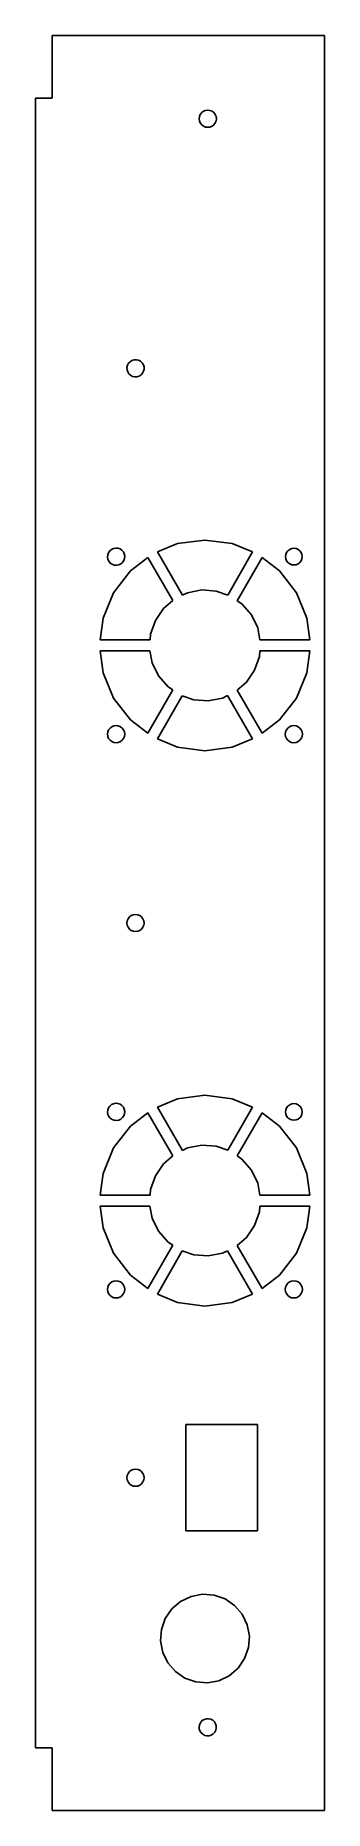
# Model space of a CAD drawing. Extents: x -199 to -147, y -161 to 159.
import ezdxf

# ---------------------------------------------------------------- set-up
doc = ezdxf.new("R2010")
doc.units = 0
doc.header["$MEASUREMENT"] = 0
doc.layers.get('0').update_dxf_attribs({"linetype": 'CONTINUOUS'})

msp = doc.modelspace()

# ---------------------------------------------------------------- linework, layer by layer
for p, q in [((-195.8, 147.45), (-195.8, 158.75)), ((-195.8, 158.75), (-146.8, 158.75)), ((-146.8, 158.75), (-146.8, -161.25)), ((-195.8, 147.45), (-198.8, 147.45)), ((-198.8, -149.95), (-198.8, 147.45)), ((-169.35, 143.75), (-169.29, 144.15)), ((-169.29, 144.15), (-169.14, 144.53)), ((-169.14, 144.53), (-168.89, 144.85)), ((-168.89, 144.85), (-168.57, 145.09)), ((-168.57, 145.09), (-168.2, 145.25)), ((-168.2, 145.25), (-167.8, 145.3)), ((-167.8, 145.3), (-167.4, 145.25)), ((-167.4, 145.25), (-167.02, 145.09)), ((-167.02, 145.09), (-166.7, 144.85)), ((-166.7, 144.85), (-166.46, 144.53)), ((-166.46, 144.53), (-166.3, 144.15)), ((-166.3, 144.15), (-166.25, 143.75)), ((-169.29, 143.35), (-169.35, 143.75)), ((-169.14, 142.98), (-169.29, 143.35)), ((-168.89, 142.66), (-169.14, 142.98)), ((-168.57, 142.41), (-168.89, 142.66)), ((-168.2, 142.25), (-168.57, 142.41)), ((-167.8, 142.2), (-168.2, 142.25)), ((-167.4, 142.25), (-167.8, 142.2)), ((-167.02, 142.41), (-167.4, 142.25)), ((-166.7, 142.66), (-167.02, 142.41)), ((-166.46, 142.98), (-166.7, 142.66)), ((-166.3, 143.35), (-166.46, 142.98)), ((-166.25, 143.75), (-166.3, 143.35)), ((-182.34, 98.9), (-182.25, 99.29)), ((-182.25, 99.29), (-182.06, 99.65)), ((-182.06, 99.65), (-181.79, 99.94)), ((-181.79, 99.94), (-181.45, 100.16)), ((-181.45, 100.16), (-181.06, 100.28)), ((-181.06, 100.28), (-180.65, 100.3)), ((-180.65, 100.3), (-180.26, 100.21)), ((-180.26, 100.21), (-179.9, 100.02)), ((-179.9, 100.02), (-179.61, 99.74)), ((-179.61, 99.74), (-179.39, 99.4)), ((-179.39, 99.4), (-179.27, 99.01)), ((-182.33, 98.49), (-182.34, 98.9)), ((-182.21, 98.1), (-182.33, 98.49)), ((-181.99, 97.76), (-182.21, 98.1)), ((-181.69, 97.49), (-181.99, 97.76)), ((-181.34, 97.3), (-181.69, 97.49)), ((-180.94, 97.21), (-181.34, 97.3)), ((-180.54, 97.22), (-180.94, 97.21)), ((-180.15, 97.34), (-180.54, 97.22)), ((-179.81, 97.56), (-180.15, 97.34)), ((-179.53, 97.86), (-179.81, 97.56)), ((-179.34, 98.21), (-179.53, 97.86)), ((-179.25, 98.61), (-179.34, 98.21)), ((-179.27, 99.01), (-179.25, 98.61)), ((-173.22, 67.15), (-168.3, 67.8)), ((-168.3, 67.8), (-163.38, 67.15)), ((-185.85, 64.73), (-185.81, 65.13)), ((-185.77, 64.33), (-185.85, 64.73)), ((-185.81, 65.13), (-185.68, 65.51)), ((-185.6, 63.96), (-185.77, 64.33)), ((-185.68, 65.51), (-185.45, 65.84)), ((-185.45, 65.84), (-185.14, 66.11)), ((-185.14, 66.11), (-184.77, 66.28)), ((-184.77, 66.28), (-184.37, 66.35)), ((-184.37, 66.35), (-183.97, 66.32)), ((-183.97, 66.32), (-183.59, 66.18)), ((-183.59, 66.18), (-183.26, 65.95)), ((-183.26, 65.95), (-182.99, 65.64)), ((-182.92, 64.09), (-183.15, 63.76)), ((-182.99, 65.64), (-182.82, 65.28)), ((-182.78, 64.47), (-182.92, 64.09)), ((-182.82, 65.28), (-182.75, 64.88)), ((-182.75, 64.88), (-182.78, 64.47)), ((-181.73, 62.24), (-178.6, 64.64)), ((-178.6, 64.64), (-174.11, 56.88)), ((-176.87, 65.64), (-173.22, 67.15)), ((-172.37, 57.85), (-176.87, 65.64)), ((-164.21, 57.88), (-159.73, 65.64)), ((-163.38, 67.15), (-159.73, 65.64)), ((-158, 64.64), (-162.5, 56.85)), ((-158, 64.64), (-154.86, 62.24)), ((-153.8, 64.8), (-153.75, 65.19)), ((-153.75, 64.41), (-153.8, 64.8)), ((-153.75, 65.19), (-153.6, 65.55)), ((-153.6, 64.05), (-153.75, 64.41)), ((-153.6, 65.55), (-153.36, 65.86)), ((-153.36, 63.74), (-153.6, 64.05)), ((-153.36, 65.86), (-153.05, 66.1)), ((-153.05, 66.1), (-152.69, 66.25)), ((-152.69, 66.25), (-152.3, 66.3)), ((-152.3, 66.3), (-151.91, 66.25)), ((-151.91, 66.25), (-151.55, 66.1)), ((-151.55, 66.1), (-151.24, 65.86)), ((-151.24, 65.86), (-151, 65.55)), ((-151, 64.05), (-151.24, 63.74)), ((-151, 65.55), (-150.85, 65.19)), ((-150.85, 64.41), (-151, 64.05)), ((-150.85, 65.19), (-150.8, 64.8)), ((-150.8, 64.8), (-150.85, 64.41)), ((-185.34, 63.65), (-185.6, 63.96)), ((-185.01, 63.42), (-185.34, 63.65)), ((-184.63, 63.29), (-185.01, 63.42)), ((-184.75, 58.3), (-181.73, 62.24)), ((-184.22, 63.25), (-184.63, 63.29)), ((-183.82, 63.33), (-184.22, 63.25)), ((-183.46, 63.5), (-183.82, 63.33)), ((-183.15, 63.76), (-183.46, 63.5)), ((-154.86, 62.24), (-151.84, 58.3)), ((-153.05, 63.5), (-153.36, 63.74)), ((-152.69, 63.35), (-153.05, 63.5)), ((-152.3, 63.3), (-152.69, 63.35)), ((-151.91, 63.35), (-152.3, 63.3)), ((-151.55, 63.5), (-151.91, 63.35)), ((-151.24, 63.74), (-151.55, 63.5)), ((-186.65, 53.72), (-184.75, 58.3)), ((-172.37, 57.85), (-171.44, 58.3)), ((-171.44, 58.3), (-168.87, 58.79)), ((-168.87, 58.79), (-166.27, 58.59)), ((-166.27, 58.59), (-164.21, 57.88)), ((-151.84, 58.3), (-149.95, 53.72)), ((-177.23, 53.3), (-175.76, 55.46)), ((-175.76, 55.46), (-174.11, 56.88)), ((-162.5, 56.85), (-161.64, 56.27)), ((-161.64, 56.27), (-159.94, 54.29)), ((-187.17, 49.8), (-186.65, 53.72)), ((-178.09, 50.83), (-177.23, 53.3)), ((-159.94, 54.29), (-158.8, 51.94)), ((-158.8, 51.94), (-158.4, 49.8)), ((-149.95, 53.72), (-149.43, 49.8)), ((-178.17, 49.8), (-187.17, 49.8)), ((-178.17, 49.8), (-178.09, 50.83)), ((-158.4, 49.8), (-149.43, 49.8)), ((-187.17, 47.8), (-178.2, 47.8)), ((-186.65, 43.88), (-187.17, 47.8)), ((-177.79, 45.66), (-178.2, 47.8)), ((-176.66, 43.31), (-177.79, 45.66)), ((-158.51, 46.77), (-159.36, 44.31)), ((-158.43, 47.8), (-158.51, 46.77)), ((-149.43, 47.8), (-158.43, 47.8)), ((-149.43, 47.8), (-149.95, 43.88)), ((-184.75, 39.3), (-186.65, 43.88)), ((-174.95, 41.34), (-176.66, 43.31)), ((-160.83, 42.15), (-162.48, 40.73)), ((-159.36, 44.31), (-160.83, 42.15)), ((-149.95, 43.88), (-151.84, 39.3)), ((-181.73, 35.37), (-184.75, 39.3)), ((-178.6, 32.96), (-174.1, 40.76)), ((-172.38, 39.73), (-176.87, 31.96)), ((-174.1, 40.76), (-174.95, 41.34)), ((-170.33, 39.01), (-172.38, 39.73)), ((-167.72, 38.82), (-170.33, 39.01)), ((-165.16, 39.31), (-167.72, 38.82)), ((-164.23, 39.76), (-165.16, 39.31)), ((-159.73, 31.96), (-164.23, 39.76)), ((-162.48, 40.73), (-158, 32.96)), ((-151.84, 39.3), (-154.86, 35.37)), ((-178.6, 32.96), (-181.73, 35.37)), ((-154.86, 35.37), (-158, 32.96)), ((-185.85, 32.8), (-185.79, 33.2)), ((-185.79, 32.4), (-185.85, 32.8)), ((-185.79, 33.2), (-185.64, 33.58)), ((-185.64, 32.03), (-185.79, 32.4)), ((-185.64, 33.58), (-185.39, 33.9)), ((-185.39, 31.71), (-185.64, 32.03)), ((-185.39, 33.9), (-185.07, 34.14)), ((-185.07, 34.14), (-184.7, 34.3)), ((-184.7, 34.3), (-184.3, 34.35)), ((-184.3, 34.35), (-183.9, 34.3)), ((-183.9, 34.3), (-183.52, 34.14)), ((-183.52, 34.14), (-183.2, 33.9)), ((-183.2, 33.9), (-182.96, 33.58)), ((-182.96, 32.03), (-183.2, 31.71)), ((-182.96, 33.58), (-182.8, 33.2)), ((-182.8, 32.4), (-182.96, 32.03)), ((-182.8, 33.2), (-182.75, 32.8)), ((-182.75, 32.8), (-182.8, 32.4)), ((-153.85, 32.8), (-153.79, 33.2)), ((-153.79, 32.4), (-153.85, 32.8)), ((-153.79, 33.2), (-153.64, 33.58)), ((-153.64, 32.03), (-153.79, 32.4)), ((-153.64, 33.58), (-153.39, 33.9)), ((-153.39, 31.71), (-153.64, 32.03)), ((-153.39, 33.9), (-153.07, 34.14)), ((-153.07, 34.14), (-152.7, 34.3)), ((-152.7, 34.3), (-152.3, 34.35)), ((-152.3, 34.35), (-151.9, 34.3)), ((-151.9, 34.3), (-151.52, 34.14)), ((-151.52, 34.14), (-151.2, 33.9)), ((-151.2, 33.9), (-150.96, 33.58)), ((-150.96, 32.03), (-151.2, 31.71)), ((-150.96, 33.58), (-150.8, 33.2)), ((-150.8, 32.4), (-150.96, 32.03)), ((-150.8, 33.2), (-150.75, 32.8)), ((-150.75, 32.8), (-150.8, 32.4)), ((-185.07, 31.46), (-185.39, 31.71)), ((-184.7, 31.3), (-185.07, 31.46)), ((-184.3, 31.25), (-184.7, 31.3)), ((-183.9, 31.3), (-184.3, 31.25)), ((-183.52, 31.46), (-183.9, 31.3)), ((-183.2, 31.71), (-183.52, 31.46)), ((-173.22, 30.45), (-176.87, 31.96)), ((-168.3, 29.8), (-173.22, 30.45)), ((-163.38, 30.45), (-168.3, 29.8)), ((-159.73, 31.96), (-163.38, 30.45)), ((-153.07, 31.46), (-153.39, 31.71)), ((-152.7, 31.3), (-153.07, 31.46)), ((-152.3, 31.25), (-152.7, 31.3)), ((-151.9, 31.3), (-152.3, 31.25)), ((-151.52, 31.46), (-151.9, 31.3)), ((-151.2, 31.71), (-151.52, 31.46)), ((-181.89, -0.15), (-181.57, 0.09)), ((-181.57, 0.09), (-181.2, 0.25)), ((-181.2, 0.25), (-180.8, 0.3)), ((-180.8, 0.3), (-180.4, 0.25)), ((-180.4, 0.25), (-180.02, 0.09)), ((-180.02, 0.09), (-179.7, -0.15)), ((-182.35, -1.25), (-182.29, -0.85)), ((-182.29, -1.65), (-182.35, -1.25)), ((-182.29, -0.85), (-182.14, -0.47)), ((-182.14, -2.02), (-182.29, -1.65)), ((-182.14, -0.47), (-181.89, -0.15)), ((-181.89, -2.34), (-182.14, -2.02)), ((-181.57, -2.59), (-181.89, -2.34)), ((-181.2, -2.75), (-181.57, -2.59)), ((-180.8, -2.8), (-181.2, -2.75)), ((-180.4, -2.75), (-180.8, -2.8)), ((-180.02, -2.59), (-180.4, -2.75)), ((-179.7, -2.34), (-180.02, -2.59)), ((-179.7, -0.15), (-179.46, -0.47)), ((-179.46, -2.02), (-179.7, -2.34)), ((-179.46, -0.47), (-179.3, -0.85)), ((-179.3, -1.65), (-179.46, -2.02)), ((-179.3, -0.85), (-179.25, -1.25)), ((-179.25, -1.25), (-179.3, -1.65)), ((-185.85, -35.37), (-185.81, -34.97)), ((-185.81, -34.97), (-185.68, -34.59)), ((-185.68, -34.59), (-185.45, -34.26)), ((-185.45, -34.26), (-185.14, -33.99)), ((-185.14, -33.99), (-184.77, -33.82)), ((-184.77, -33.82), (-184.37, -33.75)), ((-184.37, -33.75), (-183.97, -33.78)), ((-183.97, -33.78), (-183.59, -33.92)), ((-183.59, -33.92), (-183.26, -34.15)), ((-183.26, -34.15), (-182.99, -34.46)), ((-182.99, -34.46), (-182.82, -34.82)), ((-182.82, -34.82), (-182.75, -35.22)), ((-176.87, -34.46), (-173.22, -32.95)), ((-172.37, -42.25), (-176.87, -34.46)), ((-173.22, -32.95), (-168.3, -32.3)), ((-168.3, -32.3), (-163.38, -32.95)), ((-164.21, -42.22), (-159.73, -34.46)), ((-163.38, -32.95), (-159.73, -34.46)), ((-153.8, -35.3), (-153.75, -34.91)), ((-153.75, -34.91), (-153.6, -34.55)), ((-153.6, -34.55), (-153.36, -34.24)), ((-153.36, -34.24), (-153.05, -34)), ((-153.05, -34), (-152.69, -33.85)), ((-152.69, -33.85), (-152.3, -33.8)), ((-152.3, -33.8), (-151.91, -33.85)), ((-151.91, -33.85), (-151.55, -34)), ((-151.55, -34), (-151.24, -34.24)), ((-151.24, -34.24), (-151, -34.55)), ((-151, -34.55), (-150.85, -34.91)), ((-150.85, -34.91), (-150.8, -35.3)), ((-185.77, -35.77), (-185.85, -35.37)), ((-185.6, -36.14), (-185.77, -35.77)), ((-185.34, -36.45), (-185.6, -36.14)), ((-185.01, -36.68), (-185.34, -36.45)), ((-184.63, -36.81), (-185.01, -36.68)), ((-184.75, -41.8), (-181.73, -37.86)), ((-184.22, -36.85), (-184.63, -36.81)), ((-183.82, -36.77), (-184.22, -36.85)), ((-183.46, -36.6), (-183.82, -36.77)), ((-183.15, -36.34), (-183.46, -36.6)), ((-182.92, -36.01), (-183.15, -36.34)), ((-182.78, -35.63), (-182.92, -36.01)), ((-182.75, -35.22), (-182.78, -35.63)), ((-181.73, -37.86), (-178.6, -35.46)), ((-178.6, -35.46), (-174.11, -43.22)), ((-158, -35.46), (-162.5, -43.25)), ((-158, -35.46), (-154.86, -37.86)), ((-154.86, -37.86), (-151.84, -41.8)), ((-153.75, -35.69), (-153.8, -35.3)), ((-153.6, -36.05), (-153.75, -35.69)), ((-153.36, -36.36), (-153.6, -36.05)), ((-153.05, -36.6), (-153.36, -36.36)), ((-152.69, -36.75), (-153.05, -36.6)), ((-152.3, -36.8), (-152.69, -36.75)), ((-151.91, -36.75), (-152.3, -36.8)), ((-151.55, -36.6), (-151.91, -36.75)), ((-151.24, -36.36), (-151.55, -36.6)), ((-151, -36.05), (-151.24, -36.36)), ((-150.85, -35.69), (-151, -36.05)), ((-150.8, -35.3), (-150.85, -35.69)), ((-171.44, -41.8), (-168.87, -41.31)), ((-168.87, -41.31), (-166.27, -41.51)), ((-166.27, -41.51), (-164.21, -42.22)), ((-186.65, -46.38), (-184.75, -41.8)), ((-177.23, -46.8), (-175.76, -44.64)), ((-175.76, -44.64), (-174.11, -43.22)), ((-172.37, -42.25), (-171.44, -41.8)), ((-162.5, -43.25), (-161.64, -43.83)), ((-161.64, -43.83), (-159.94, -45.81)), ((-151.84, -41.8), (-149.95, -46.38)), ((-187.17, -50.3), (-186.65, -46.38)), ((-178.09, -49.27), (-177.23, -46.8)), ((-159.94, -45.81), (-158.8, -48.16)), ((-149.95, -46.38), (-149.43, -50.3)), ((-178.17, -50.3), (-187.17, -50.3)), ((-178.17, -50.3), (-178.09, -49.27)), ((-158.8, -48.16), (-158.4, -50.3)), ((-158.4, -50.3), (-149.43, -50.3)), ((-186.65, -56.22), (-187.17, -52.3)), ((-187.17, -52.3), (-178.2, -52.3)), ((-177.79, -54.44), (-178.2, -52.3)), ((-158.51, -53.33), (-159.36, -55.79)), ((-158.43, -52.3), (-158.51, -53.33)), ((-149.43, -52.3), (-158.43, -52.3)), ((-149.43, -52.3), (-149.95, -56.22)), ((-184.75, -60.8), (-186.65, -56.22)), ((-176.66, -56.79), (-177.79, -54.44)), ((-174.95, -58.76), (-176.66, -56.79)), ((-159.36, -55.79), (-160.83, -57.95)), ((-149.95, -56.22), (-151.84, -60.8)), ((-181.73, -64.73), (-184.75, -60.8)), ((-178.6, -67.14), (-174.1, -59.34)), ((-172.38, -60.37), (-176.87, -68.14)), ((-174.1, -59.34), (-174.95, -58.76)), ((-170.33, -61.09), (-172.38, -60.37)), ((-165.16, -60.79), (-167.72, -61.28)), ((-164.23, -60.34), (-165.16, -60.79)), ((-159.73, -68.14), (-164.23, -60.34)), ((-160.83, -57.95), (-162.48, -59.37)), ((-162.48, -59.37), (-158, -67.14)), ((-151.84, -60.8), (-154.86, -64.73)), ((-167.72, -61.28), (-170.33, -61.09)), ((-185.85, -67.3), (-185.79, -66.9)), ((-185.79, -66.9), (-185.64, -66.52)), ((-185.64, -66.52), (-185.39, -66.2)), ((-185.39, -66.2), (-185.07, -65.96)), ((-185.07, -65.96), (-184.7, -65.8)), ((-184.7, -65.8), (-184.3, -65.75)), ((-184.3, -65.75), (-183.9, -65.8)), ((-183.9, -65.8), (-183.52, -65.96)), ((-183.52, -65.96), (-183.2, -66.2)), ((-183.2, -66.2), (-182.96, -66.52)), ((-182.96, -66.52), (-182.8, -66.9)), ((-182.8, -66.9), (-182.75, -67.3)), ((-178.6, -67.14), (-181.73, -64.73)), ((-154.86, -64.73), (-158, -67.14)), ((-153.85, -67.3), (-153.79, -66.9)), ((-153.79, -66.9), (-153.64, -66.52)), ((-153.64, -66.52), (-153.39, -66.2)), ((-153.39, -66.2), (-153.07, -65.96)), ((-153.07, -65.96), (-152.7, -65.8)), ((-152.7, -65.8), (-152.3, -65.75)), ((-152.3, -65.75), (-151.9, -65.8)), ((-151.9, -65.8), (-151.52, -65.96)), ((-151.52, -65.96), (-151.2, -66.2)), ((-151.2, -66.2), (-150.96, -66.52)), ((-150.96, -66.52), (-150.8, -66.9)), ((-150.8, -66.9), (-150.75, -67.3)), ((-185.79, -67.7), (-185.85, -67.3)), ((-185.64, -68.07), (-185.79, -67.7)), ((-185.39, -68.39), (-185.64, -68.07)), ((-185.07, -68.64), (-185.39, -68.39)), ((-184.7, -68.8), (-185.07, -68.64)), ((-184.3, -68.85), (-184.7, -68.8)), ((-183.9, -68.8), (-184.3, -68.85)), ((-183.52, -68.64), (-183.9, -68.8)), ((-183.2, -68.39), (-183.52, -68.64)), ((-182.96, -68.07), (-183.2, -68.39)), ((-182.8, -67.7), (-182.96, -68.07)), ((-182.75, -67.3), (-182.8, -67.7)), ((-173.22, -69.65), (-176.87, -68.14)), ((-168.3, -70.3), (-173.22, -69.65)), ((-163.38, -69.65), (-168.3, -70.3)), ((-159.73, -68.14), (-163.38, -69.65)), ((-153.79, -67.7), (-153.85, -67.3)), ((-153.64, -68.07), (-153.79, -67.7)), ((-153.39, -68.39), (-153.64, -68.07)), ((-153.07, -68.64), (-153.39, -68.39)), ((-152.7, -68.8), (-153.07, -68.64)), ((-152.3, -68.85), (-152.7, -68.8)), ((-151.9, -68.8), (-152.3, -68.85)), ((-151.52, -68.64), (-151.9, -68.8)), ((-151.2, -68.39), (-151.52, -68.64)), ((-150.96, -68.07), (-151.2, -68.39)), ((-150.8, -67.7), (-150.96, -68.07)), ((-150.75, -67.3), (-150.8, -67.7)), ((-171.75, -110.85), (-171.75, -91.65)), ((-171.75, -91.65), (-158.85, -91.65)), ((-158.85, -91.65), (-158.85, -110.85)), ((-182.35, -101.25), (-182.29, -100.85)), ((-182.29, -101.65), (-182.35, -101.25)), ((-182.29, -100.85), (-182.14, -100.47)), ((-182.14, -102.02), (-182.29, -101.65)), ((-182.14, -100.47), (-181.89, -100.15)), ((-181.89, -102.34), (-182.14, -102.02)), ((-181.89, -100.15), (-181.57, -99.91)), ((-181.57, -102.59), (-181.89, -102.34)), ((-181.57, -99.91), (-181.2, -99.75)), ((-181.2, -99.75), (-180.8, -99.7)), ((-180.8, -99.7), (-180.4, -99.75)), ((-180.4, -99.75), (-180.02, -99.91)), ((-180.02, -99.91), (-179.7, -100.15)), ((-179.7, -102.34), (-180.02, -102.59)), ((-179.7, -100.15), (-179.46, -100.47)), ((-179.46, -102.02), (-179.7, -102.34)), ((-179.46, -100.47), (-179.3, -100.85)), ((-179.3, -101.65), (-179.46, -102.02)), ((-179.3, -100.85), (-179.25, -101.25)), ((-179.25, -101.25), (-179.3, -101.65)), ((-181.2, -102.75), (-181.57, -102.59)), ((-180.8, -102.8), (-181.2, -102.75)), ((-180.4, -102.75), (-180.8, -102.8)), ((-180.02, -102.59), (-180.4, -102.75)), ((-158.85, -110.85), (-171.75, -110.85)), ((-174.26, -124.91), (-172.68, -123.55)), ((-172.68, -123.55), (-170.79, -122.65)), ((-170.79, -122.65), (-168.74, -122.26)), ((-168.74, -122.26), (-166.66, -122.42)), ((-166.66, -122.42), (-164.69, -123.11)), ((-164.69, -123.11), (-162.96, -124.29)), ((-162.96, -124.29), (-161.6, -125.87)), ((-176.13, -128.61), (-175.44, -126.64)), ((-175.44, -126.64), (-174.26, -124.91)), ((-161.6, -125.87), (-160.7, -127.75)), ((-160.7, -127.75), (-160.31, -129.8)), ((-176.29, -130.69), (-176.13, -128.61)), ((-175.9, -132.74), (-176.29, -130.69)), ((-160.31, -129.8), (-160.47, -131.89)), ((-174.99, -134.63), (-175.9, -132.74)), ((-161.16, -133.86), (-162.34, -135.58)), ((-160.47, -131.89), (-161.16, -133.86)), ((-173.63, -136.21), (-174.99, -134.63)), ((-171.91, -137.39), (-173.63, -136.21)), ((-169.94, -138.08), (-171.91, -137.39)), ((-163.92, -136.94), (-165.8, -137.85)), ((-162.34, -135.58), (-163.92, -136.94)), ((-167.85, -138.24), (-169.94, -138.08)), ((-165.8, -137.85), (-167.85, -138.24)), ((-169.34, -146.1), (-169.25, -145.7)), ((-169.33, -146.5), (-169.34, -146.1)), ((-169.21, -146.89), (-169.33, -146.5)), ((-169.25, -145.7), (-169.06, -145.34)), ((-169, -147.23), (-169.21, -146.89)), ((-169.06, -145.34), (-168.78, -145.05)), ((-168.78, -145.05), (-168.44, -144.84)), ((-168.44, -144.84), (-168.05, -144.72)), ((-168.05, -144.72), (-167.65, -144.71)), ((-167.65, -144.71), (-167.25, -144.8)), ((-167.25, -144.8), (-166.89, -144.99)), ((-166.89, -144.99), (-166.6, -145.26)), ((-166.54, -147.15), (-166.81, -147.45)), ((-166.6, -145.26), (-166.39, -145.61)), ((-166.35, -146.79), (-166.54, -147.15)), ((-166.39, -145.61), (-166.27, -146)), ((-166.26, -146.4), (-166.35, -146.79)), ((-166.27, -146), (-166.26, -146.4)), ((-195.8, -149.95), (-198.8, -149.95)), ((-195.8, -161.25), (-195.8, -149.95)), ((-168.7, -147.51), (-169, -147.23)), ((-168.34, -147.7), (-168.7, -147.51)), ((-167.95, -147.79), (-168.34, -147.7)), ((-167.55, -147.78), (-167.95, -147.79)), ((-167.16, -147.66), (-167.55, -147.78)), ((-166.81, -147.45), (-167.16, -147.66)), ((-146.8, -161.25), (-195.8, -161.25))]:
    msp.add_line(p, q)

doc.saveas('drawing.dxf')
